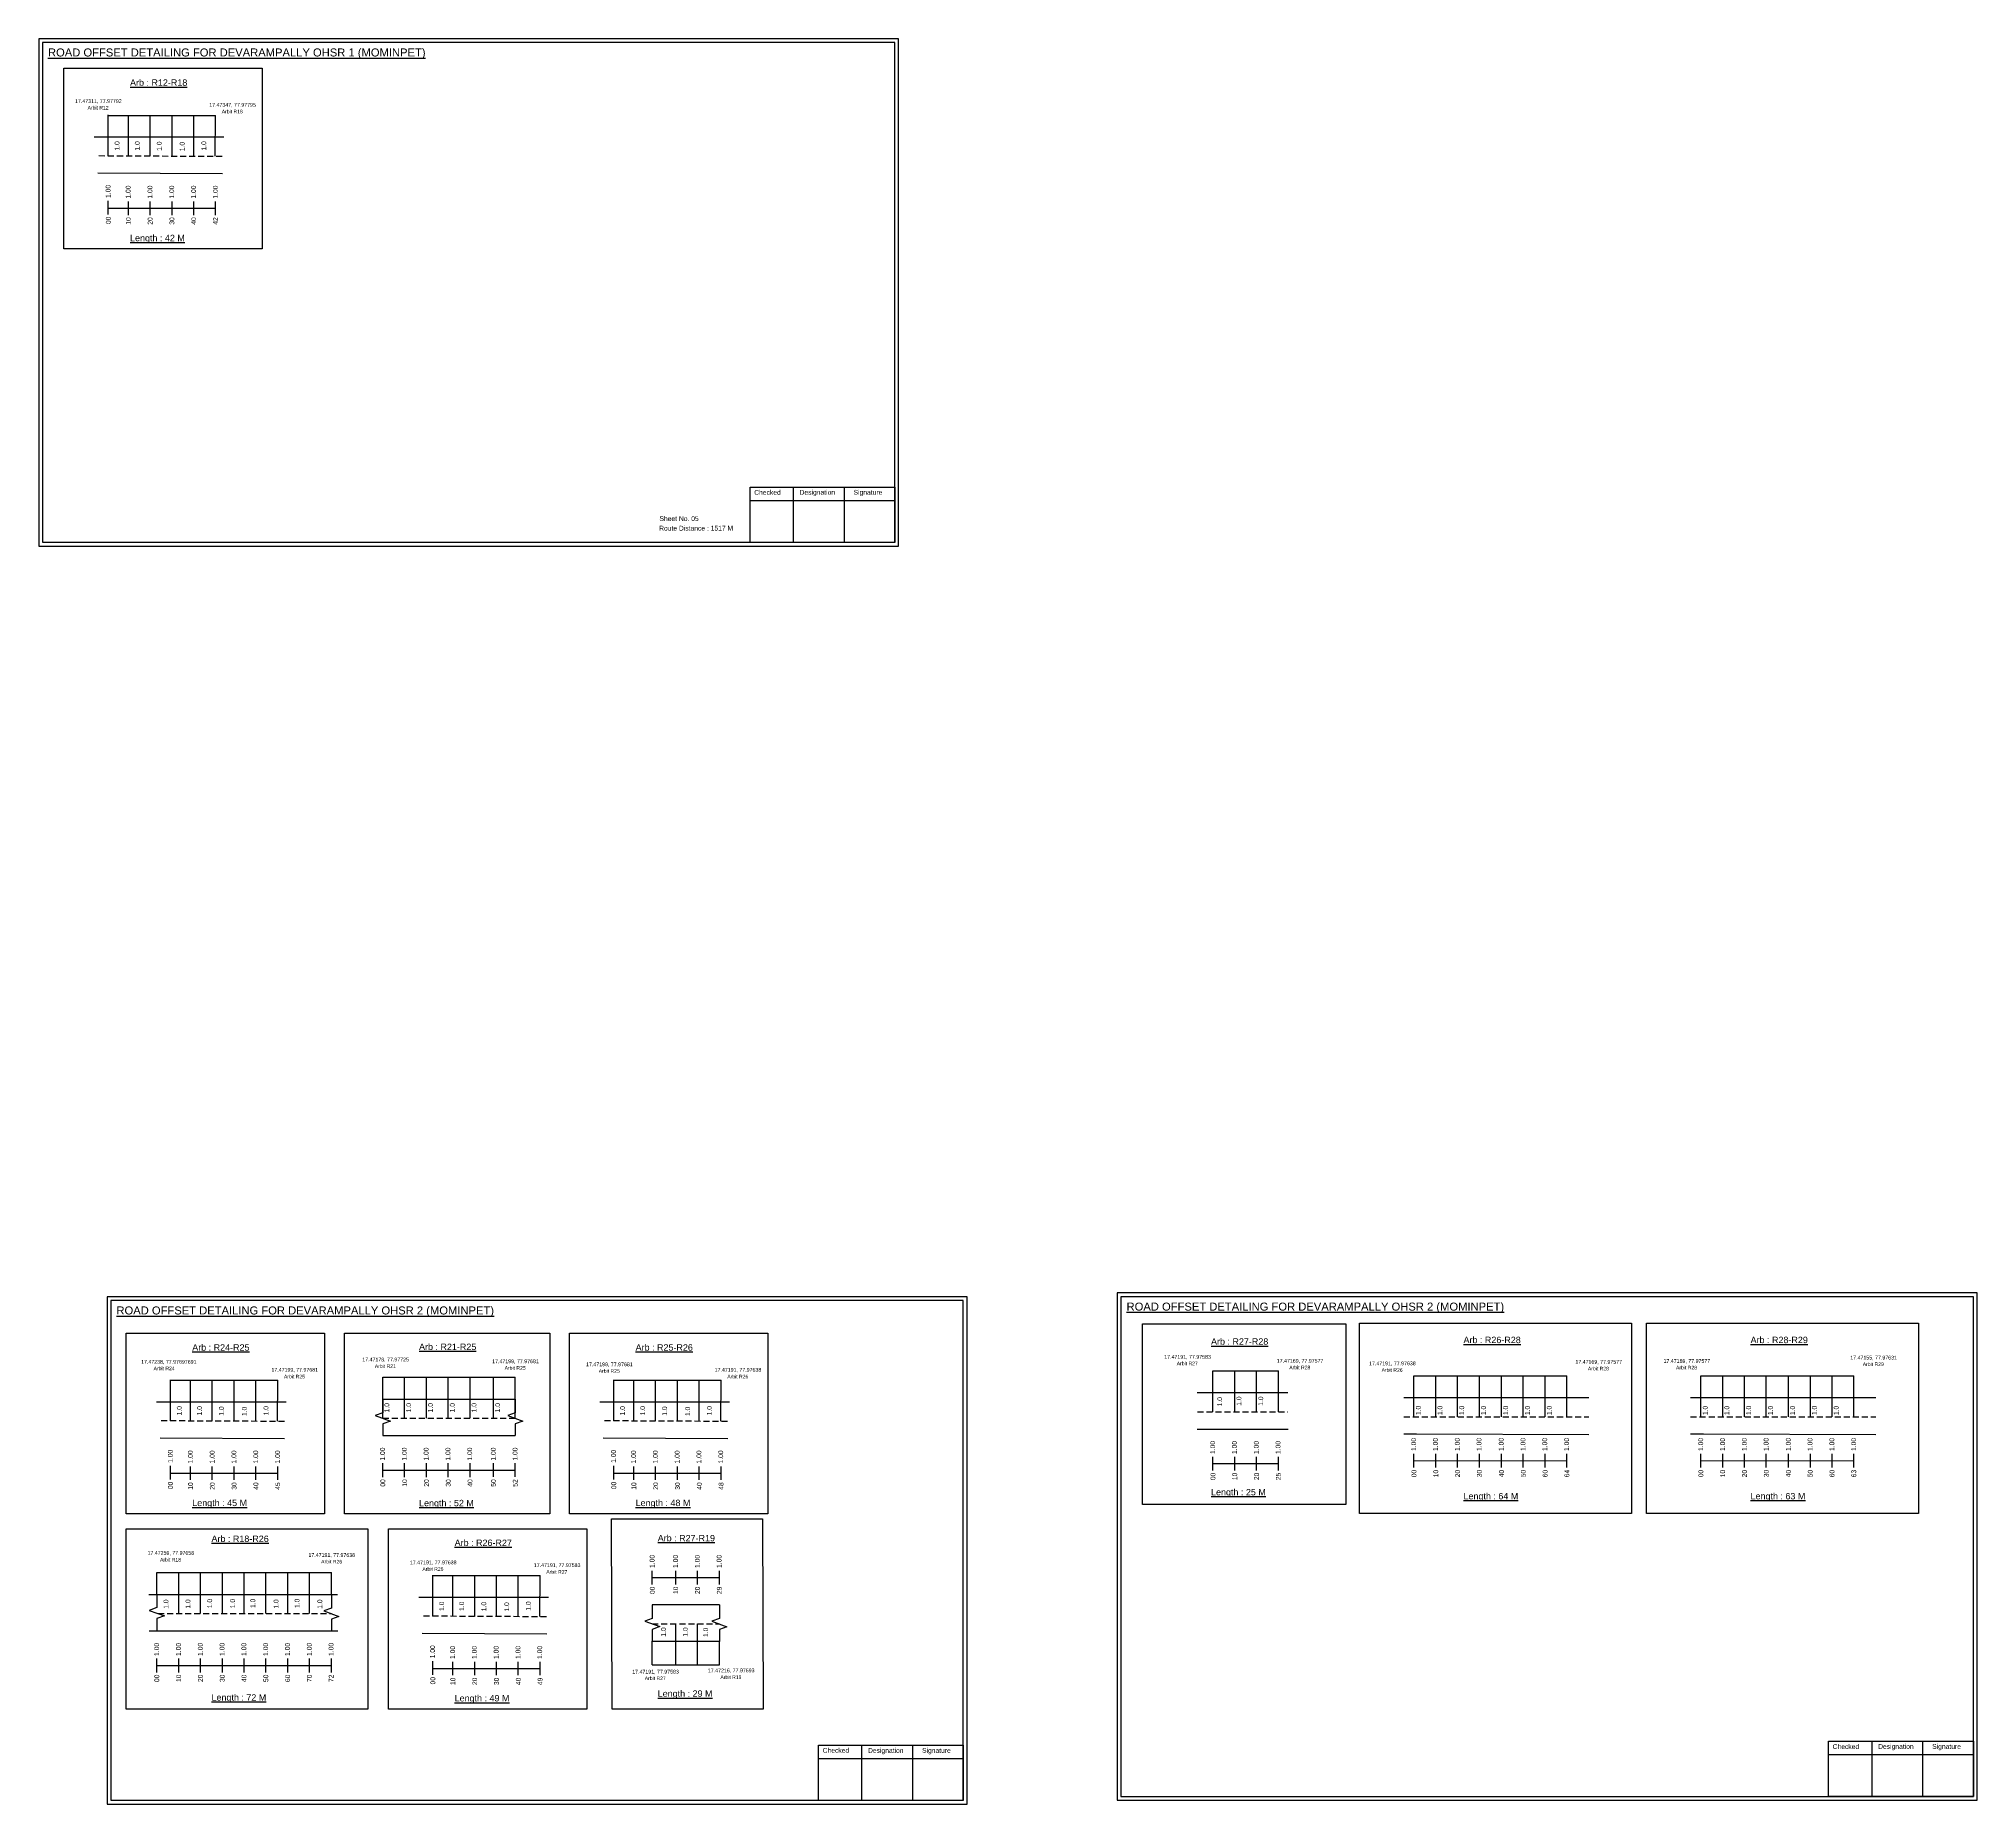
# Model space of a CAD drawing. Header units: inches. Extents: x -117 to 51867, y -12715 to 3423.
# Drawn here: x 17228 to 18438, y -3161 to -2059 of the extents above; entities that cross this region are included whole.
import ezdxf

# ---------------------------------------------------------------- set-up
doc = ezdxf.new("R2010")
doc.units = ezdxf.units.IN
doc.header["$MEASUREMENT"] = 0
doc.linetypes.add('DASHED2', pattern=[0.375, 0.25, -0.125])
doc.layers.add('PDF_Geometry', color=7, linetype='Continuous')
doc.layers.add('PDF_Text', color=5, linetype='Continuous')
doc.styles.add('PDF Arial', font='arial.ttf')
doc.styles.get("Standard").update_dxf_attribs({"font": 'arial.ttf'})

msp = doc.modelspace()

# ---------------------------------------------------------------- linework, layer by layer
for p, q in [((17271.6, -2132.5), (17271.6, -2107)), ((17284.2, -2132.6), (17284.2, -2107.3)), ((17297.8, -2132.6), (17297.8, -2107.3)), ((17311.4, -2132.6), (17311.4, -2107.3)), ((17325, -2132.8), (17325, -2107.3)), ((17338.3, -2132.8), (17338.6, -2107.3)), ((17343.8, -2120.9), (17262.8, -2120.9)), ((17265.1, -2143.2), (17342.8, -2143.6)), ((17310.4, -2921.9), (17310.4, -2896.4)), ((17322.9, -2922), (17322.9, -2896.7)), ((17336.5, -2922), (17336.5, -2896.7)), ((17350.1, -2922), (17350.1, -2896.7)), ((17363.7, -2922.2), (17363.7, -2896.7)), ((17377.1, -2922.2), (17377.3, -2896.7)), ((17442.9, -2920.4), (17442.9, -2894.8)), ((17456.5, -2920.4), (17456.5, -2894.8)), ((17470.1, -2920.4), (17470.1, -2894.8)), ((17483.7, -2920.4), (17483.7, -2894.8)), ((17497.3, -2920.4), (17497.3, -2894.8)), ((17511.9, -2920.4), (17511.9, -2894.8)), ((17525.5, -2920.4), (17525.5, -2894.8)), ((17587, -2921.9), (17587, -2896.4)), ((17599.5, -2922), (17599.5, -2896.7)), ((17613.1, -2922), (17613.1, -2896.7)), ((17626.7, -2922), (17626.7, -2896.7)), ((17640.3, -2922.2), (17640.3, -2896.7)), ((17653.7, -2922.2), (17653.9, -2896.7)), ((17960.8, -2916.3), (17960.8, -2890.8)), ((17974.4, -2916.3), (17974.4, -2890.8)), ((17988, -2916.3), (17988, -2890.8)), ((18001.6, -2916.3), (18001.6, -2890.8)), ((18086.2, -2919.4), (18086.2, -2893.9)), ((18099.8, -2919.4), (18099.8, -2893.9)), ((18113.4, -2919.4), (18113.4, -2893.9)), ((18127, -2919.4), (18127, -2893.9)), ((18140.8, -2919.4), (18140.8, -2893.9)), ((18154.4, -2919.4), (18154.4, -2893.9)), ((18168, -2919.4), (18168, -2893.9)), ((18181.6, -2919.4), (18181.6, -2893.9)), ((18265.2, -2919.4), (18265.2, -2893.9)), ((18278.8, -2919.4), (18278.8, -2893.9)), ((18292.4, -2919.4), (18292.4, -2893.9)), ((18306, -2919.4), (18306, -2893.9)), ((18319.9, -2919.4), (18319.9, -2893.9)), ((18333.5, -2919.4), (18333.5, -2893.9)), ((18347.1, -2919.4), (18347.1, -2893.9)), ((18360.7, -2919.4), (18360.7, -2893.9)), ((17382.6, -2910.4), (17301.6, -2910.4)), ((17442.9, -2908.5), (17525.5, -2908.5)), ((17659.1, -2910.4), (17578.2, -2910.4)), ((17951, -2904.4), (18007.4, -2904.4)), ((18195.2, -2907.6), (18079.8, -2907.6)), ((18374.3, -2907.6), (18258.8, -2907.6)), ((17303.9, -2932.6), (17381.6, -2933)), ((17442.9, -2931.2), (17525.5, -2931.2)), ((17580.4, -2932.6), (17658.1, -2933)), ((17951, -2927.1), (18007.7, -2927.2)), ((18079.8, -2930.2), (18087.8, -2930.2)), ((18087.8, -2930.2), (18195.2, -2930.5)), ((18258.8, -2930.2), (18266.9, -2930.2)), ((18266.9, -2930.2), (18374.3, -2930.5)), ((17302, -3030.4), (17302, -3016.7)), ((17315.6, -3042.3), (17315.6, -3016.7)), ((17329.2, -3042.3), (17329.2, -3016.7)), ((17342.8, -3042.3), (17342.8, -3016.7)), ((17356.4, -3042.3), (17356.4, -3016.7)), ((17370, -3042.3), (17370, -3016.7)), ((17383.6, -3042.3), (17383.6, -3016.7)), ((17397.2, -3042.3), (17397.2, -3016.7)), ((17410.8, -3030.4), (17410.8, -3016.7)), ((17474.1, -3043.9), (17474.1, -3018.3)), ((17486.6, -3043.9), (17486.6, -3018.6)), ((17500.2, -3044), (17500.2, -3018.6)), ((17513.8, -3043.9), (17513.8, -3018.6)), ((17527.4, -3044.2), (17527.4, -3018.6)), ((17540.8, -3044.1), (17541, -3018.6)), ((17297, -3030.4), (17414.6, -3030.3)), ((17546.3, -3032.3), (17465.3, -3032.3)), ((17652.9, -3036.8), (17611, -3036.8)), ((17297.1, -3053.1), (17414.9, -3053.1)), ((17467.5, -3054.5), (17545.2, -3054.9)), ((17611, -3059.5), (17636.6, -3059.5)), ((17611, -3074.3), (17611, -3059.5)), ((17625.7, -3074.3), (17625.7, -3048.7)), ((17636.6, -3059.5), (17652.9, -3059.5)), ((17639.3, -3074.3), (17639.3, -3048.7)), ((17652.9, -3074.3), (17652.9, -3059.5))]:
    msp.add_line(p, q)
at = {"color": 5}
for p, q in [((17271.6, -2107.3), (17338.6, -2107.3)), ((17310.4, -2896.7), (17377.3, -2896.7)), ((17442.9, -2894.8), (17525.5, -2894.8)), ((17587, -2896.7), (17653.9, -2896.7)), ((17960.8, -2890.8), (18001.6, -2890.8)), ((18086.2, -2893.9), (18181.6, -2893.9)), ((18265.2, -2893.9), (18360.7, -2893.9)), ((17302, -3016.7), (17410.8, -3016.7)), ((17474.1, -3018.6), (17541, -3018.6)), ((17611, -3074.3), (17652.9, -3074.3))]:
    msp.add_line(p, q, dxfattribs=at)
at = {"linetype": 'DASHED2', "ltscale": 15}
for p, q in [((17265.8, -2132.4), (17344.1, -2132.8)), ((17304.6, -2921.8), (17382.8, -2922.2)), ((17442.9, -2920.4), (17525.5, -2920.4)), ((17581.1, -2921.8), (17659.4, -2922.2)), ((17951.1, -2916.3), (18007.4, -2916.3)), ((18079.8, -2919.4), (18195.2, -2919.4)), ((18258.8, -2919.4), (18374.3, -2919.4)), ((17302.7, -3042.3), (17410.8, -3042.3)), ((17468.2, -3043.7), (17546.5, -3044.1)), ((17611, -3048.7), (17652.9, -3048.7))]:
    msp.add_line(p, q, dxfattribs=at)
at = {"color": 217, "true_color": 0x93278f}
for p, q in [((17271.6, -2169.1), (17271.6, -2160.6)), ((17284.2, -2169.5), (17284.2, -2161)), ((17297.8, -2169.5), (17297.8, -2161)), ((17311.4, -2169.5), (17311.4, -2161)), ((17325, -2169.5), (17325, -2161)), ((17338.6, -2169.5), (17338.6, -2161)), ((17271.6, -2165.2), (17338.6, -2165.2)), ((17310.4, -2958.5), (17310.4, -2950)), ((17322.9, -2958.9), (17322.9, -2950.4)), ((17336.5, -2958.9), (17336.5, -2950.4)), ((17350.1, -2958.9), (17350.1, -2950.4)), ((17363.7, -2958.9), (17363.7, -2950.4)), ((17377.3, -2958.9), (17377.3, -2950.4)), ((17442.9, -2957.1), (17442.9, -2948.5)), ((17456.5, -2957.1), (17456.5, -2948.5)), ((17470.1, -2957.1), (17470.1, -2948.5)), ((17483.7, -2957.1), (17483.7, -2948.5)), ((17497.3, -2957.1), (17497.3, -2948.5)), ((17511.9, -2957), (17511.9, -2948.5)), ((17525.5, -2957), (17525.5, -2948.5)), ((17587, -2958.5), (17587, -2950)), ((17599.5, -2958.9), (17599.5, -2950.4)), ((17613.1, -2958.9), (17613.1, -2950.4)), ((17626.7, -2958.9), (17626.7, -2950.4)), ((17640.3, -2958.9), (17640.3, -2950.4)), ((17653.9, -2958.9), (17653.9, -2950.4)), ((17960.8, -2953), (17960.8, -2944.4)), ((17960.8, -2948.7), (18001.6, -2948.7)), ((17974.4, -2953), (17974.4, -2944.4)), ((17988, -2953), (17988, -2944.4)), ((18001.6, -2953), (18001.6, -2944.4)), ((18086.2, -2951.1), (18086.2, -2942.6)), ((18086.2, -2946.9), (18181.6, -2946.8)), ((18099.8, -2951.1), (18099.8, -2942.6)), ((18113.4, -2951.1), (18113.4, -2942.6)), ((18127, -2951.1), (18127, -2942.6)), ((18140.8, -2951.1), (18140.8, -2942.6)), ((18154.4, -2951.1), (18154.4, -2942.6)), ((18168, -2951.1), (18168, -2942.6)), ((18181.6, -2951.1), (18181.6, -2942.6)), ((18265.2, -2951.1), (18265.2, -2942.6)), ((18265.2, -2946.9), (18360.7, -2946.8)), ((18278.8, -2951.1), (18278.8, -2942.6)), ((18292.4, -2951.1), (18292.4, -2942.6)), ((18306, -2951.1), (18306, -2942.6)), ((18319.9, -2951.1), (18319.9, -2942.6)), ((18333.5, -2951.1), (18333.5, -2942.6)), ((18347.1, -2951.1), (18347.1, -2942.6)), ((18360.7, -2951.1), (18360.7, -2942.6)), ((17310.4, -2954.7), (17377.3, -2954.6)), ((17442.9, -2952.8), (17525.5, -2952.8)), ((17587, -2954.7), (17653.9, -2954.6)), ((17611, -3024.1), (17611, -3015.6)), ((17611, -3019.8), (17652.9, -3019.8)), ((17625.7, -3024.1), (17625.7, -3015.6)), ((17639.3, -3024.1), (17639.3, -3015.6)), ((17652.9, -3024.1), (17652.9, -3015.6)), ((17302, -3079), (17302, -3070.4)), ((17315.6, -3079), (17315.6, -3070.4)), ((17329.2, -3079), (17329.2, -3070.4)), ((17342.8, -3079), (17342.8, -3070.4)), ((17356.4, -3079), (17356.4, -3070.4)), ((17370, -3079), (17370, -3070.4)), ((17383.6, -3079), (17383.6, -3070.4)), ((17397.2, -3079), (17397.2, -3070.4)), ((17410.8, -3079), (17410.8, -3070.4)), ((17302, -3074.7), (17410.8, -3074.7)), ((17474.1, -3080.5), (17474.1, -3071.9)), ((17474.1, -3076.6), (17541, -3076.6)), ((17486.6, -3080.8), (17486.6, -3072.3)), ((17500.2, -3080.8), (17500.2, -3072.3)), ((17513.8, -3080.8), (17513.8, -3072.3)), ((17527.4, -3080.8), (17527.4, -3072.3)), ((17541, -3080.8), (17541, -3072.3))]:
    msp.add_line(p, q, dxfattribs=at)
for points in [[(17243.9, -2077.9), (17367.7, -2077.9), (17367.7, -2190.6), (17243.9, -2190.6)], [(17916.9, -2861.4), (18043.7, -2861.4), (18043.7, -2974.1), (17916.9, -2974.1)], [(18052.3, -2861.1), (18221.9, -2861.1), (18221.9, -2979.9), (18052.3, -2979.9)], [(18231.3, -2861.1), (18400.9, -2861.1), (18400.9, -2979.9), (18231.3, -2979.9)], [(17282.7, -2867.3), (17406.5, -2867.3), (17406.5, -2980), (17282.7, -2980)], [(17419, -2867.3), (17547.1, -2867.3), (17547.1, -2980), (17419, -2980)], [(17559.3, -2867.3), (17683.1, -2867.3), (17683.1, -2980), (17559.3, -2980)], [(17585.6, -2983.1), (17679.8, -2983.1), (17680.1, -3101.9), (17585.9, -3101.9)], [(17282.7, -2989.3), (17433.6, -2989.3), (17433.6, -3101.9), (17282.7, -3101.9)], [(17446.4, -2989.3), (17570.2, -2989.3), (17570.2, -3101.9), (17446.4, -3101.9)]]:
    msp.add_lwpolyline(points, close=True)
at = {"linetype": 'Continuous'}
for points in [[(17442.9, -2908.5), (17442.9, -2916.9), (17438.1, -2918.6), (17447.6, -2922.1), (17442.9, -2923.8), (17442.9, -2931.2)], [(17525.5, -2908.5), (17525.5, -2916.9), (17520.8, -2918.6), (17530.3, -2922.1), (17525.5, -2923.8), (17525.5, -2931.2)], [(17301.9, -3030.1), (17301.9, -3038.5), (17297.2, -3040.3), (17306.7, -3043.7), (17301.9, -3045.4), (17301.9, -3052.8)], [(17410.8, -3030.4), (17410.8, -3038.8), (17406, -3040.5), (17415.5, -3044), (17410.8, -3045.7), (17410.8, -3053.1)], [(17611, -3036.8), (17611, -3045.3), (17606.3, -3047), (17615.8, -3050.4), (17611, -3052.2), (17611, -3059.5)], [(17652.9, -3036.9), (17652.9, -3045.3), (17648.1, -3047.1), (17657.6, -3050.5), (17652.9, -3052.3), (17652.9, -3059.6)]]:
    msp.add_lwpolyline(points, dxfattribs=at)
at = {"layer": 'PDF_Geometry'}
for points in [[(17228.2, -2059.4), (17228.2, -2376.2), (17764.7, -2376.2), (17764.7, -2059.4)], [(17230.6, -2061.8), (17230.6, -2373.7), (17762.3, -2373.7), (17762.3, -2061.8)], [(17270.9, -2844.6), (17270.9, -3161.3), (17807.4, -3161.3), (17807.4, -2844.6)], [(17273.3, -2846.9), (17273.3, -3158.8), (17805, -3158.8), (17805, -2846.9)], [(17901.1, -2842.1), (17901.1, -3158.8), (18437.6, -3158.8), (18437.6, -2842.1)], [(17903.4, -2844.5), (17903.4, -3156.4), (18435.2, -3156.4), (18435.2, -2844.5)]]:
    msp.add_lwpolyline(points, close=True, dxfattribs=at)
at = {"layer": 'PDF_Geometry', "color": 242, "true_color": 0xcc1f26}
for points in [[(17762.3, -2373.8), (17672, -2373.8), (17672, -2339.2), (17762.3, -2339.2)], [(17805, -3158.9), (17714.7, -3158.9), (17714.7, -3124.3), (17805, -3124.3)], [(18435.2, -3156.5), (18344.8, -3156.5), (18344.8, -3121.9), (18435.2, -3121.9)]]:
    msp.add_lwpolyline(points, close=True, dxfattribs=at)
for points in [[(17698.9, -2339.2), (17698.9, -2373.8)], [(17730.7, -2339.2), (17730.7, -2373.8)], [(17672, -2347.6), (17762.3, -2347.6)], [(17741.6, -3124.3), (17741.6, -3158.9)], [(17773.4, -3124.3), (17773.4, -3158.9)], [(18344.8, -3130.3), (18435.2, -3130.3)], [(18371.8, -3121.9), (18371.8, -3156.5)], [(18403.5, -3121.9), (18403.5, -3156.5)], [(17714.7, -3132.7), (17805, -3132.7)]]:
    msp.add_lwpolyline(points, dxfattribs=at)

# ---------------------------------------------------------------- texts
at = {"color": 242, "true_color": 0xcd2027}
for s, height, p in [('%%UROAD OFFSET DETAILING FOR DEVARAMPALLY OHSR 1 (MOMINPET)', 5, (17234, -2070.5)), ('%%UArb : R12-R18', 4, (17285.2, -2088.8)), ('%%ULength : 42 M', 4, (17285.2, -2185.8)), ('%%UROAD OFFSET DETAILING FOR DEVARAMPALLY OHSR 2 (MOMINPET)', 5, (17276.7, -2855.6)), ('%%UROAD OFFSET DETAILING FOR DEVARAMPALLY OHSR 2 (MOMINPET)', 5, (17906.9, -2853.2)), ('%%UArb : R24-R25', 4, (17324, -2878.2)), ('%%UArb : R21-R25', 4, (17465.5, -2877.8)), ('%%UArb : R25-R26', 4, (17600.6, -2878.2)), ('%%UArb : R27-R28', 4, (17959.6, -2874.5)), ('%%UArb : R26-R28', 4, (18117.1, -2873.5)), ('%%UArb : R28-R29', 4, (18296.2, -2873.5)), ('%%ULength : 45 M', 4, (17324, -2975.2)), ('%%ULength : 52 M', 4, (17465.5, -2975.3)), ('%%ULength : 48 M', 4, (17600.6, -2975.2)), ('%%ULength : 25 M', 4, (17959.6, -2968.5)), ('%%ULength : 64 M', 4, (18117.1, -2971)), ('%%ULength : 63 M', 4, (18296.2, -2971)), ('%%UArb : R18-R26', 4, (17336, -2997.6)), ('%%UArb : R26-R27', 4, (17487.7, -3000.1)), ('%%UArb : R27-R19', 4, (17614.4, -2997.2)), ('%%ULength : 72 M', 4, (17336, -3096.6)), ('%%ULength : 49 M', 4, (17487.7, -3097.1)), ('%%ULength : 29 M', 4, (17614.4, -3094.2))]:
    msp.add_text(s, height=height, dxfattribs=at).set_placement(p)
at = {"color": 5}
for s, height, p in [('17.47311, 77.97792', 2.34, (17250.9, -2099.5)), ('Arbit R12', 2.25, (17258.7, -2103.6)), ('17.47347, 77.97795', 2.34, (17334.6, -2101.9)), ('Arbit R18', 2.25, (17342.4, -2106)), ('17.47238, 77.97697691', 2.34, (17292.1, -2886.3)), ('Arbit R24', 2.25, (17299.9, -2890.4)), ('17.47199, 77.97681', 2.34, (17373.4, -2891.3)), ('17.47178, 77.97725', 2.34, (17430.1, -2884.9)), ('Arbit R21', 2.25, (17437.9, -2889)), ('17.47199, 77.97681', 2.34, (17511.1, -2886)), ('Arbit R25', 2.25, (17518.9, -2890.1)), ('17.47199, 77.97681', 2.34, (17569.7, -2887.9)), ('Arbit R25', 2.25, (17577.6, -2892)), ('17.47191, 77.97638', 2.34, (17649.9, -2891.3)), ('17.47191, 77.97583', 2.34, (17930.4, -2883.2)), ('Arbit R27', 2.25, (17938.2, -2887.3)), ('17.47169, 77.97577', 2.34, (18000.6, -2885.7)), ('Arbit R28', 2.25, (18008.4, -2889.8)), ('17.47191, 77.97638', 2.34, (18058.2, -2887.3)), ('Arbit R26', 2.25, (18066, -2891.4)), ('17.47169, 77.97577', 2.34, (18186.9, -2886.4)), ('Arbit R28', 2.25, (18194.7, -2890.5)), ('17.47169, 77.97577', 2.34, (18241.9, -2885.8)), ('Arbit R28', 2.25, (18249.7, -2889.9)), ('17.47155, 77.97631', 2.34, (18358.4, -2883.7)), ('Arbit R29', 2.25, (18366.2, -2887.8)), ('Arbit R25', 2.25, (17381.2, -2895.5)), ('Arbit R26', 2.25, (17657.8, -2895.5)), ('17.47259, 77.97658', 2.34, (17296.1, -3005.6)), ('Arbit R18', 2.25, (17303.9, -3009.8)), ('17.47191, 77.97638', 2.34, (17396.5, -3006.9)), ('Arbit R26', 2.25, (17404.4, -3011)), ('17.47191, 77.97638', 2.34, (17459.8, -3011.5)), ('17.47191, 77.97583', 2.34, (17537.1, -3013.2)), ('Arbit R26', 2.25, (17467.6, -3015.6)), ('Arbit R27', 2.25, (17544.9, -3017.4)), ('17.47191, 77.97583', 2.34, (17598.5, -3079.7)), ('Arbit R27', 2.25, (17606.3, -3083.8)), ('17.47216, 77.97593', 2.34, (17645.7, -3078.9)), ('Arbit R19', 2.25, (17653.5, -3083.1))]:
    msp.add_text(s, height=height, dxfattribs=at).set_placement(p)
for p in [(17278.6, -2129.2), (17291.2, -2129.2), (17304.9, -2129.4), (17319.2, -2129.6), (17332.7, -2129.2), (17317.4, -2918.6), (17330, -2918.6), (17343.7, -2918.8), (17358, -2919), (17371.5, -2918.6), (17446.9, -2916.7), (17460.5, -2916.7), (17474.1, -2916.7), (17487.7, -2916.7), (17501.3, -2916.7), (17516, -2916.7), (17593.9, -2918.6), (17606.5, -2918.6), (17620.2, -2918.8), (17634.6, -2919), (17648.1, -2918.6), (17966.5, -2913), (17978.5, -2912.6), (17992.1, -2912.6), (18090.4, -2918.4), (18103.9, -2918.4), (18117.5, -2918.4), (18131.1, -2918.4), (18144.9, -2918.4), (18158.5, -2918.4), (18172.1, -2918.4), (18269.4, -2918.4), (18282.9, -2918.4), (18296.5, -2918.4), (18310.1, -2918.4), (18323.9, -2918.4), (18337.5, -2918.4), (18351.1, -2918.4), (17309.1, -3039.3), (17322.8, -3039.2), (17336.4, -3038.9), (17350.7, -3038.9), (17363.3, -3038.8), (17377.8, -3039.2), (17390.9, -3038.8), (17405.1, -3039.3), (17481.1, -3040.6), (17493.6, -3040.6), (17507.4, -3040.8), (17521.7, -3041), (17535.2, -3040.5), (17619.5, -3056.7), (17633.1, -3056.7), (17645.8, -3056.9)]:
    msp.add_text('1.0', height=3, rotation=90).set_placement(p)
at = {"color": 217, "true_color": 0x93278f}
for s, p in [('1.00', (17273, -2158.8)), ('1.00', (17285.5, -2159.2)), ('1.00', (17299.1, -2159.2)), ('1.00', (17312.7, -2159.2)), ('1.00', (17326.3, -2159.2)), ('1.00', (17339.9, -2159.2)), ('00', (17273.1, -2175.1)), ('10', (17285.6, -2175.5)), ('20', (17299.2, -2175.5)), ('30', (17312.8, -2175.5)), ('40', (17326.4, -2175.5)), ('42', (17340, -2175.5)), ('1.00', (17962.1, -2942.7)), ('1.00', (17975.7, -2942.7)), ('1.00', (17989.3, -2942.7)), ('1.00', (18002.9, -2942.7)), ('1.00', (18087.5, -2940.8)), ('1.00', (18101.1, -2940.8)), ('1.00', (18114.7, -2940.8)), ('1.00', (18128.3, -2940.8)), ('1.00', (18142.1, -2940.8)), ('1.00', (18155.7, -2940.8)), ('1.00', (18169.3, -2940.8)), ('1.00', (18182.9, -2940.8)), ('1.00', (18266.6, -2940.8)), ('1.00', (18280.2, -2940.8)), ('1.00', (18293.8, -2940.8)), ('1.00', (18307.4, -2940.8)), ('1.00', (18321.2, -2940.8)), ('1.00', (18334.8, -2940.8)), ('1.00', (18348.4, -2940.8)), ('1.00', (18362, -2940.8)), ('1.00', (17311.8, -2948.2)), ('1.00', (17324.3, -2948.6)), ('1.00', (17337.9, -2948.6)), ('1.00', (17351.5, -2948.6)), ('1.00', (17365.1, -2948.6)), ('1.00', (17378.7, -2948.6)), ('1.00', (17444.2, -2946.8)), ('1.00', (17457.8, -2946.8)), ('1.00', (17471.4, -2946.8)), ('1.00', (17485, -2946.8)), ('1.00', (17498.6, -2946.8)), ('1.00', (17513.3, -2946.8)), ('1.00', (17526.9, -2946.8)), ('1.00', (17588.3, -2948.2)), ('1.00', (17600.8, -2948.6)), ('1.00', (17614.4, -2948.6)), ('1.00', (17628, -2948.6)), ('1.00', (17641.6, -2948.6)), ('1.00', (17655.2, -2948.6)), ('00', (17311.9, -2964.6)), ('10', (17324.4, -2965)), ('20', (17338, -2965)), ('30', (17351.6, -2965)), ('40', (17365.2, -2965)), ('45', (17378.8, -2965)), ('00', (17444.4, -2963.1)), ('10', (17458, -2963.1)), ('20', (17471.6, -2963.1)), ('30', (17485.2, -2963.1)), ('40', (17498.8, -2963.1)), ('50', (17513.4, -2963.1)), ('52', (17527, -2963.1)), ('00', (17588.5, -2964.6)), ('10', (17601, -2965)), ('20', (17614.6, -2965)), ('30', (17628.2, -2965)), ('40', (17641.8, -2965)), ('48', (17655.4, -2965)), ('00', (17962.3, -2959)), ('10', (17975.9, -2959)), ('20', (17989.5, -2959)), ('25', (18003.1, -2959)), ('00', (18087.7, -2957.2)), ('10', (18101.3, -2957.2)), ('20', (18114.9, -2957.2)), ('30', (18128.5, -2957.2)), ('40', (18142.3, -2957.2)), ('50', (18155.9, -2957.2)), ('60', (18169.5, -2957.2)), ('64', (18183.1, -2957.2)), ('00', (18266.7, -2957.2)), ('10', (18280.3, -2957.2)), ('20', (18293.9, -2957.2)), ('30', (18307.5, -2957.2)), ('40', (18321.3, -2957.2)), ('50', (18334.9, -2957.2)), ('60', (18348.5, -2957.2)), ('63', (18362.1, -2957.2)), ('1.00', (17612.4, -3013.8)), ('1.00', (17627, -3013.8)), ('1.00', (17640.6, -3013.8)), ('1.00', (17654.2, -3013.8)), ('00', (17612.5, -3030.1)), ('10', (17627.1, -3030.1)), ('20', (17640.7, -3030.1)), ('29', (17654.3, -3030.1)), ('1.00', (17303.3, -3068.7)), ('1.00', (17316.9, -3068.7)), ('1.00', (17330.5, -3068.7)), ('1.00', (17344.1, -3068.7)), ('1.00', (17357.7, -3068.7)), ('1.00', (17371.3, -3068.7)), ('1.00', (17384.9, -3068.7)), ('1.00', (17398.5, -3068.7)), ('1.00', (17412.1, -3068.7)), ('1.00', (17475.4, -3070.2)), ('1.00', (17487.9, -3070.6)), ('1.00', (17501.5, -3070.6)), ('1.00', (17515.1, -3070.6)), ('1.00', (17528.7, -3070.6)), ('1.00', (17542.3, -3070.6)), ('00', (17303.4, -3085)), ('10', (17317, -3085)), ('20', (17330.6, -3085)), ('30', (17344.2, -3085)), ('40', (17357.8, -3085)), ('50', (17371.4, -3085)), ('60', (17385, -3085)), ('70', (17398.6, -3085)), ('72', (17412.2, -3085)), ('00', (17475.6, -3086.5)), ('10', (17488.1, -3086.9)), ('20', (17501.7, -3086.9)), ('30', (17515.3, -3086.9)), ('40', (17528.9, -3086.9)), ('49', (17542.5, -3086.9))]:
    msp.add_text(s, height=3, rotation=90, dxfattribs=at).set_placement(p)
for s, p in [('Sheet No. 05', (17615.5, -2360.4)), ('Route Distance : 1517 M', (17615.3, -2366.4))]:
    msp.add_text(s, height=3).set_placement(p)
at = {"layer": 'PDF_Text', "color": 7, "attachment_point": 7, "style": 'PDF Arial'}
for s, insert, char_height in [('Checked', (17674.6, -2344.1), 3), ('Designation', (17702.9, -2344.9), 3.001), ('Signature', (17736.6, -2344.9), 3), ('Checked', (17717.3, -3129.2), 3), ('Designation', (17745.6, -3130.1), 3.001), ('Signature', (17779.3, -3130.1), 3), ('Checked', (18347.4, -3126.8), 3), ('Designation', (18375.8, -3127.6), 3.001), ('Signature', (18409.5, -3127.6), 3)]:
    msp.add_mtext(s, dxfattribs=dict(at, insert=insert, char_height=char_height))

doc.saveas('drawing.dxf')
